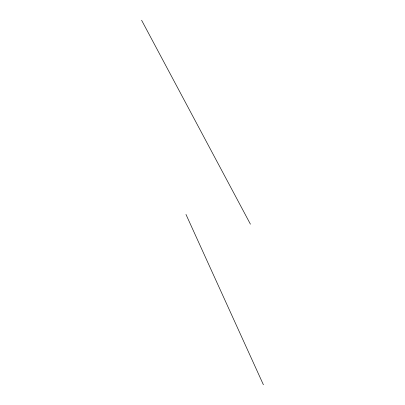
<?xml version="1.0" encoding="UTF-8"?>
<svg xmlns="http://www.w3.org/2000/svg" width="405" height="405" viewBox="0 0 405 405"><rect width="100%" height="100%" fill="white"/><g stroke="black" fill="none" stroke-linecap="round" stroke-linejoin="round"><path stroke-width="0.61" d="M141.603 20.25L250.422 224.178M185.981 214.437L263.397 384.75"/></g></svg>
